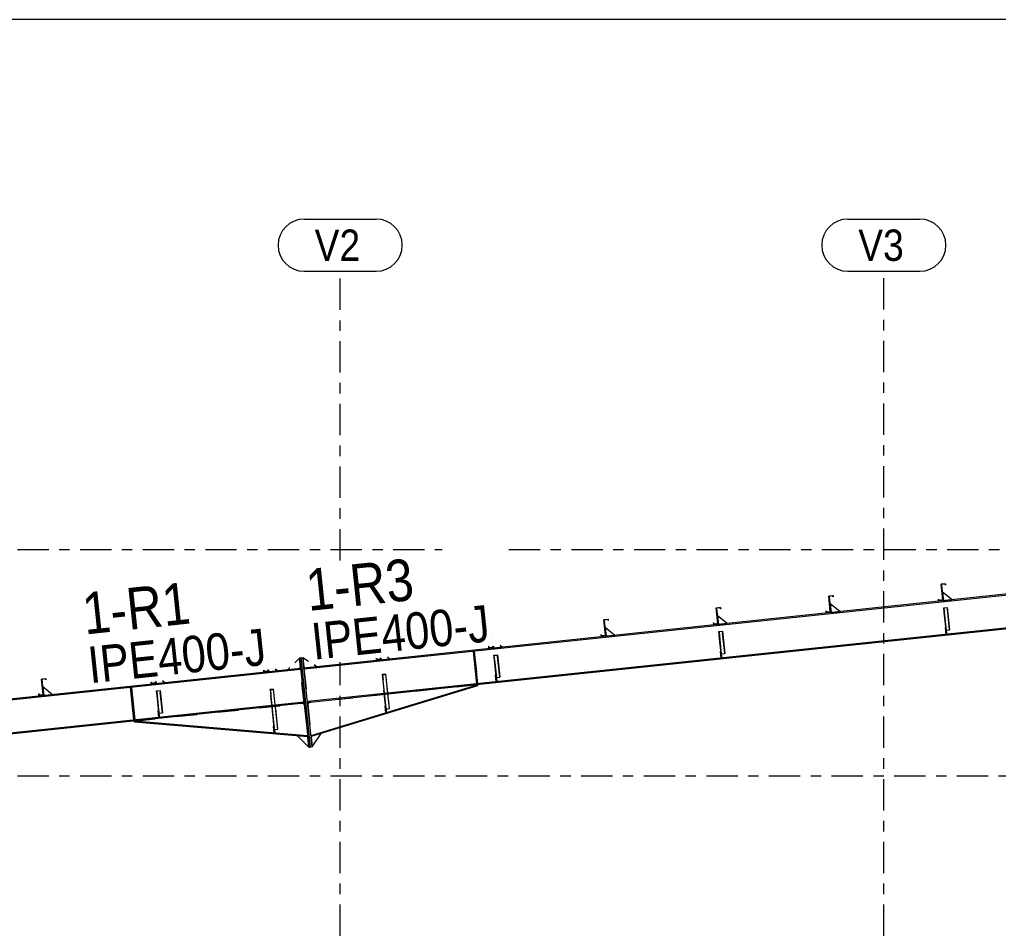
# Model space of a CAD drawing. Header units: millimetres. Extents: x -65 to 757, y -38 to 536.
# Drawn here: x 212.8 to 306.6, y 449 to 536.3 of the extents above; entities that cross this region are included whole.
import ezdxf

# ---------------------------------------------------------------- set-up
doc = ezdxf.new("R2010")
doc.units = ezdxf.units.MM
for name, pattern in [('XKITLINE00', [0]), ('XKITLINE02', [4, 2, -2]), ('XKITLINE03', [6, 3, -1, 1, -1])]:
    doc.linetypes.add(name, pattern=pattern)
for name, color, linetype, lineweight in [('DrawingSheet', 5, 'Continuous', 0), ('Part', 2, 'Continuous', 0), ('PartMark', 7, 'Continuous', 0), ('S-grid', 1, 'Continuous', 0)]:
    doc.layers.add(name, color=color, linetype=linetype, lineweight=lineweight)
doc.styles.add('ARIAL', font='ARIAL.TTF')

# ---------------------------------------------------------------- blocks, each defined once
blk = doc.blocks.new('*A378')
at = {"layer": 'Part'}
blk.add_hatch(color=3, dxfattribs=at).paths.add_polyline_path([(214.898, 473.094), (215.312, 473.137), (215.325, 473.013), (215.31, 473.012), (215.299, 473.121), (214.914, 473.08), (215.072, 471.587), (214.657, 471.543), (214.644, 471.668), (214.659, 471.669), (214.671, 471.56), (215.055, 471.6)], flags=17)
blk = doc.blocks.new('*A379')
at = {"layer": 'Part'}
blk.add_hatch(color=3, dxfattribs=at).paths.add_polyline_path([(225.926, 471.961), (226.257, 471.996), (226.259, 471.975), (225.944, 471.942), (225.986, 471.543), (225.97, 471.541)], flags=17)
blk = doc.blocks.new('*A380')
at = {"layer": 'Part'}
blk.add_hatch(color=3, dxfattribs=at).paths.add_polyline_path([(236.806, 472.083), (237.138, 472.118), (237.141, 472.09), (236.826, 472.056), (236.883, 471.514), (236.866, 471.512)], flags=17)
blk = doc.blocks.new('*A381')
at = {"layer": 'Part'}
blk.add_hatch(color=3, dxfattribs=at).paths.add_polyline_path([(257.992, 477.639), (258.406, 477.683), (258.419, 477.559), (258.405, 477.557), (258.393, 477.666), (258.008, 477.626), (258.166, 476.132), (257.752, 476.089), (257.738, 476.213), (257.753, 476.215), (257.765, 476.105), (258.149, 476.146)], flags=17)
blk = doc.blocks.new('*A382')
at = {"layer": 'Part'}
blk.add_hatch(color=3, dxfattribs=at).paths.add_polyline_path([(268.766, 478.776), (269.18, 478.819), (269.193, 478.695), (269.178, 478.693), (269.167, 478.803), (268.782, 478.762), (268.94, 477.269), (268.525, 477.225), (268.512, 477.349), (268.527, 477.351), (268.538, 477.242), (268.923, 477.282)], flags=17)
blk = doc.blocks.new('*A385')
at = {"layer": 'Part'}
blk.add_hatch(color=3, dxfattribs=at).paths.add_polyline_path([(214.898, 473.094), (215.312, 473.137), (215.325, 473.013), (215.31, 473.012), (215.299, 473.121), (214.914, 473.08), (215.072, 471.587), (214.657, 471.543), (214.644, 471.668), (214.659, 471.669), (214.671, 471.56), (215.055, 471.6)], flags=17)
blk = doc.blocks.new('*A386')
at = {"layer": 'Part'}
blk.add_hatch(color=3, dxfattribs=at).paths.add_polyline_path([(225.671, 474.23), (226.086, 474.274), (226.099, 474.149), (226.084, 474.148), (226.072, 474.257), (225.688, 474.217), (225.845, 472.723), (225.431, 472.68), (225.418, 472.804), (225.433, 472.806), (225.444, 472.696), (225.829, 472.737)], flags=17)
blk = doc.blocks.new('*A387')
at = {"layer": 'Part'}
blk.add_hatch(color=3, dxfattribs=at).paths.add_polyline_path([(236.445, 475.366), (236.859, 475.41), (236.872, 475.286), (236.857, 475.284), (236.846, 475.394), (236.461, 475.353), (236.619, 473.86), (236.204, 473.816), (236.191, 473.94), (236.206, 473.942), (236.218, 473.833), (236.602, 473.873)], flags=17)
blk = doc.blocks.new('*A388')
at = {"layer": 'Part'}
blk.add_hatch(color=3, dxfattribs=at).paths.add_polyline_path([(247.218, 476.503), (247.633, 476.547), (247.646, 476.422), (247.631, 476.421), (247.619, 476.53), (247.235, 476.489), (247.392, 474.996), (246.978, 474.952), (246.965, 475.077), (246.98, 475.078), (246.991, 474.969), (247.376, 475.009)], flags=17)
blk = doc.blocks.new('*A392')
at = {"layer": 'Part'}
blk.add_hatch(color=3, dxfattribs=at).paths.add_polyline_path([(225.671, 474.23), (226.086, 474.274), (226.099, 474.149), (226.084, 474.148), (226.072, 474.257), (225.688, 474.217), (225.845, 472.723), (225.431, 472.68), (225.418, 472.804), (225.433, 472.806), (225.444, 472.696), (225.829, 472.737)], flags=17)
blk = doc.blocks.new('*A393')
at = {"layer": 'Part'}
blk.add_hatch(color=3, dxfattribs=at).paths.add_polyline_path([(236.445, 475.366), (236.859, 475.41), (236.872, 475.286), (236.857, 475.284), (236.846, 475.394), (236.461, 475.353), (236.619, 473.86), (236.204, 473.816), (236.191, 473.94), (236.206, 473.942), (236.218, 473.833), (236.602, 473.873)], flags=17)
blk = doc.blocks.new('*A394')
at = {"layer": 'Part'}
blk.add_hatch(color=3, dxfattribs=at).paths.add_polyline_path([(268.766, 478.776), (269.18, 478.819), (269.193, 478.695), (269.178, 478.693), (269.167, 478.803), (268.782, 478.762), (268.94, 477.269), (268.525, 477.225), (268.512, 477.349), (268.527, 477.351), (268.538, 477.242), (268.923, 477.282)], flags=17)
blk = doc.blocks.new('*A395')
at = {"layer": 'Part'}
blk.add_hatch(color=3, dxfattribs=at).paths.add_polyline_path([(257.992, 477.639), (258.406, 477.683), (258.419, 477.559), (258.405, 477.557), (258.393, 477.666), (258.008, 477.626), (258.166, 476.132), (257.752, 476.089), (257.738, 476.213), (257.753, 476.215), (257.765, 476.105), (258.149, 476.146)], flags=17)
blk = doc.blocks.new('*A396')
at = {"layer": 'Part'}
blk.add_hatch(color=3, dxfattribs=at).paths.add_polyline_path([(247.218, 476.503), (247.633, 476.547), (247.646, 476.422), (247.631, 476.421), (247.619, 476.53), (247.235, 476.489), (247.392, 474.996), (246.978, 474.952), (246.965, 475.077), (246.98, 475.078), (246.991, 474.969), (247.376, 475.009)], flags=17)
blk = doc.blocks.new('*A397')
at = {"layer": 'Part'}
blk.add_hatch(color=3, dxfattribs=at).paths.add_polyline_path([(258.246, 475.37), (258.578, 475.405), (258.58, 475.384), (258.265, 475.351), (258.307, 474.952), (258.291, 474.95)], flags=17)
blk = doc.blocks.new('*A398')
at = {"layer": 'Part'}
blk.add_hatch(color=3, dxfattribs=at).paths.add_polyline_path([(247.547, 473.533), (247.878, 473.568), (247.881, 473.542), (247.566, 473.509), (247.618, 473.015), (247.602, 473.013)], flags=17)
blk = doc.blocks.new('*A406')
at = {"layer": 'Part'}
blk.add_hatch(color=3, dxfattribs=at).paths.add_polyline_path([(301.341, 479.916), (301.672, 479.951), (301.674, 479.93), (301.359, 479.897), (301.401, 479.498), (301.385, 479.496)], flags=17)
blk = doc.blocks.new('*A410')
at = {"layer": 'Part'}
blk.add_hatch(color=3, dxfattribs=at).paths.add_polyline_path([(279.793, 477.643), (280.125, 477.678), (280.127, 477.657), (279.812, 477.624), (279.854, 477.225), (279.838, 477.223)], flags=17)
blk = doc.blocks.new('*A411')
at = {"layer": 'Part'}
blk.add_hatch(color=3, dxfattribs=at).paths.add_polyline_path([(279.539, 479.912), (279.953, 479.956), (279.967, 479.831), (279.952, 479.83), (279.94, 479.939), (279.556, 479.899), (279.713, 478.405), (279.299, 478.361), (279.286, 478.486), (279.301, 478.487), (279.312, 478.378), (279.697, 478.419)], flags=17)
blk = doc.blocks.new('*A412')
at = {"layer": 'Part'}
blk.add_hatch(color=3, dxfattribs=at).paths.add_polyline_path([(290.313, 481.048), (290.727, 481.092), (290.74, 480.968), (290.725, 480.966), (290.714, 481.075), (290.329, 481.035), (290.487, 479.542), (290.072, 479.498), (290.059, 479.622), (290.074, 479.624), (290.086, 479.514), (290.47, 479.555)], flags=17)
blk = doc.blocks.new('*A413')
at = {"layer": 'Part'}
blk.add_hatch(color=3, dxfattribs=at).paths.add_polyline_path([(301.086, 482.185), (301.501, 482.228), (301.514, 482.104), (301.499, 482.102), (301.487, 482.212), (301.103, 482.171), (301.26, 480.678), (300.846, 480.634), (300.833, 480.759), (300.848, 480.76), (300.859, 480.651), (301.244, 480.691)], flags=17)
blk = doc.blocks.new('*A424')
at = {"layer": 'Part'}
blk.add_hatch(color=3, dxfattribs=at).paths.add_polyline_path([(301.086, 482.185), (301.501, 482.228), (301.514, 482.104), (301.499, 482.102), (301.487, 482.212), (301.103, 482.171), (301.26, 480.678), (300.846, 480.634), (300.833, 480.759), (300.848, 480.76), (300.859, 480.651), (301.244, 480.691)], flags=17)
blk = doc.blocks.new('*A425')
at = {"layer": 'Part'}
blk.add_hatch(color=3, dxfattribs=at).paths.add_polyline_path([(290.313, 481.048), (290.727, 481.092), (290.74, 480.968), (290.725, 480.966), (290.714, 481.075), (290.329, 481.035), (290.487, 479.542), (290.072, 479.498), (290.059, 479.622), (290.074, 479.624), (290.086, 479.514), (290.47, 479.555)], flags=17)
blk = doc.blocks.new('*A426')
at = {"layer": 'Part'}
blk.add_hatch(color=3, dxfattribs=at).paths.add_polyline_path([(279.539, 479.912), (279.953, 479.956), (279.967, 479.831), (279.952, 479.83), (279.94, 479.939), (279.556, 479.899), (279.713, 478.405), (279.299, 478.361), (279.286, 478.486), (279.301, 478.487), (279.312, 478.378), (279.697, 478.419)], flags=17)
blk = doc.blocks.new('*A473')
at = {"layer": 'DrawingSheet', "color": 5, "linetype": 'XKITLINE00', "lineweight": 0}
blk.add_line((757.178, 536.273), (-62.822, 536.273), dxfattribs=at)
blk = doc.blocks.new('*A1549')
at = {"layer": 'S-grid', "color": 1, "linetype": 'XKITLINE03', "lineweight": 0}
blk.add_line((-9.405, 463.823), (549.67, 463.823), dxfattribs=at)
blk = doc.blocks.new('*A1550')
at = {"layer": 'S-grid', "color": 1, "linetype": 'XKITLINE03', "lineweight": 0}
for p, q in [((-9.405, 485.49), (253.298, 485.49)), ((259.663, 485.49), (435.694, 485.49))]:
    blk.add_line(p, q, dxfattribs=at)
blk = doc.blocks.new('*A1551')
at = {"layer": 'Part', "color": 2, "linetype": 'XKITLINE00', "lineweight": 0}
blk.add_line((269.818, 477.278), (268.902, 478.019), dxfattribs=at)
at = {"layer": 'Part', "color": 7, "linetype": 'XKITLINE02', "lineweight": 0}
for p, q in [((268.902, 478.019), (268.99, 477.19)), ((268.99, 477.19), (269.818, 477.278))]:
    blk.add_line(p, q, dxfattribs=at)
blk = doc.blocks.new('*A1552')
at = {"layer": 'Part', "color": 2, "linetype": 'XKITLINE00', "lineweight": 0}
for p, q in [((312.679, 481.798), (240.045, 474.137)), ((312.69, 481.691), (240.056, 474.03)), ((312.687, 481.716), (312.69, 481.691)), ((313.017, 478.591), (248.071, 471.741)), ((313.028, 478.484), (248.082, 471.633)), ((313.017, 478.591), (313.028, 478.484)), ((247.739, 471.706), (240.383, 470.93)), ((247.751, 471.598), (240.395, 470.822))]:
    blk.add_line(p, q, dxfattribs=at)
at = {"layer": 'Part', "color": 7, "linetype": 'XKITLINE02', "lineweight": 0}
for p, q in [((312.679, 481.798), (312.687, 481.716)), ((312.69, 481.691), (313.017, 478.591)), ((240.045, 474.137), (240.395, 470.822)), ((248.071, 471.741), (247.739, 471.706)), ((248.082, 471.633), (247.751, 471.598))]:
    blk.add_line(p, q, dxfattribs=at)
blk = doc.blocks.new('*A1594')
at = {"layer": 'S-grid', "color": 1, "linetype": 'XKITLINE03', "lineweight": 0}
for p, q in [((243.512, 484.458), (243.512, 512.157)), ((243.512, 370.501), (243.512, 474.704))]:
    blk.add_line(p, q, dxfattribs=at)
at = {"layer": 'S-grid', "color": 3, "style": 'ARIAL', "width": 0.85}
blk.add_text('V2', height=3, dxfattribs=at).set_placement((241.065, 513.157))
blk = doc.blocks.new('*A1652')
at = {"layer": 'Part', "color": 2, "linetype": 'XKITLINE00', "lineweight": 0}
for p, q in [((239.714, 474.102), (140.431, 463.63)), ((239.725, 473.995), (140.566, 463.536)), ((240.052, 470.895), (237.297, 470.605)), ((240.063, 470.787), (237.309, 470.497)), ((236.966, 470.57), (151.109, 461.514)), ((236.977, 470.462), (151.12, 461.406))]:
    blk.add_line(p, q, dxfattribs=at)
at = {"layer": 'Part', "color": 7, "linetype": 'XKITLINE02', "lineweight": 0}
for p, q in [((240.063, 470.787), (239.714, 474.102)), ((237.297, 470.605), (236.966, 470.57)), ((237.309, 470.497), (236.977, 470.462))]:
    blk.add_line(p, q, dxfattribs=at)
blk = doc.blocks.new('*A1723')
at = {"layer": 'Part', "color": 2, "linetype": 'XKITLINE00', "lineweight": 0}
for p, q in [((214.898, 473.094), (215.312, 473.137)), ((215.055, 471.6), (214.898, 473.094)), ((215.299, 473.121), (214.914, 473.08)), ((214.914, 473.08), (215.072, 471.587)), ((215.31, 473.012), (215.299, 473.121)), ((215.325, 473.013), (215.31, 473.012)), ((215.312, 473.137), (215.325, 473.013)), ((214.644, 471.668), (214.659, 471.669)), ((214.657, 471.543), (214.644, 471.668)), ((215.072, 471.587), (214.657, 471.543)), ((214.659, 471.669), (214.671, 471.56)), ((214.671, 471.56), (215.055, 471.6))]:
    blk.add_line(p, q, dxfattribs=at)
blk = doc.blocks.new('*A1724')
at = {"layer": 'Part', "color": 7, "linetype": 'XKITLINE02', "lineweight": 0}
for p, q in [((247.917, 470.021), (247.547, 473.533)), ((247.934, 470.023), (247.566, 473.509)), ((248.227, 470.257), (247.878, 473.568)), ((247.895, 470.233), (248.226, 470.267)), ((247.913, 470.224), (248.227, 470.257)), ((247.917, 470.021), (247.934, 470.023))]:
    blk.add_line(p, q, dxfattribs=at)
blk = doc.blocks.new('*A1725')
at = {"layer": 'Part', "color": 2, "linetype": 'XKITLINE00', "lineweight": 0}
for p, q in [((247.878, 473.568), (247.547, 473.533)), ((247.547, 473.533), (247.888, 470.297)), ((247.566, 473.509), (247.881, 473.542)), ((247.566, 473.509), (247.618, 473.015)), ((247.618, 473.015), (247.602, 473.013)), ((247.934, 470.023), (247.618, 473.015)), ((248.227, 470.257), (247.878, 473.568)), ((247.913, 470.224), (248.227, 470.257)), ((247.917, 470.021), (247.934, 470.023))]:
    blk.add_line(p, q, dxfattribs=at)
at = {"layer": 'Part', "color": 7, "linetype": 'XKITLINE02', "lineweight": 0}
for p, q in [((247.888, 470.297), (247.917, 470.021)), ((247.895, 470.233), (248.226, 470.267))]:
    blk.add_line(p, q, dxfattribs=at)
blk = doc.blocks.new('*A1726')
at = {"layer": 'Part', "color": 7, "linetype": 'XKITLINE02', "lineweight": 0}
for p, q in [((258.154, 476.248), (258.166, 476.132)), ((258.175, 476.05), (258.216, 476.054))]:
    blk.add_line(p, q, dxfattribs=at)
at = {"layer": 'Part', "color": 2, "linetype": 'XKITLINE00', "lineweight": 0}
for p, q in [((258.166, 476.132), (258.175, 476.05)), ((258.216, 476.054), (258.195, 476.253))]:
    blk.add_line(p, q, dxfattribs=at)
blk = doc.blocks.new('*A1727')
at = {"layer": 'Part', "color": 7, "linetype": 'XKITLINE02', "lineweight": 0}
for p, q in [((258.447, 473.464), (258.406, 473.46)), ((258.406, 473.46), (258.472, 472.838)), ((258.513, 472.842), (258.447, 473.464)), ((258.458, 472.962), (258.5, 472.967)), ((258.472, 472.838), (258.513, 472.842))]:
    blk.add_line(p, q, dxfattribs=at)
blk = doc.blocks.new('*A1728')
at = {"layer": 'Part', "color": 7, "linetype": 'XKITLINE02', "lineweight": 0}
for p, q in [((236.648, 473.98), (236.669, 473.781)), ((236.669, 473.781), (237.498, 473.869))]:
    blk.add_line(p, q, dxfattribs=at)
at = {"layer": 'Part', "color": 2, "linetype": 'XKITLINE00', "lineweight": 0}
blk.add_line((237.498, 473.869), (237.278, 474.047), dxfattribs=at)
blk = doc.blocks.new('*A1729')
at = {"layer": 'Part', "color": 2, "linetype": 'XKITLINE00', "lineweight": 0}
for p, q in [((225.926, 471.961), (226.257, 471.996)), ((225.97, 471.541), (225.926, 471.961)), ((226.259, 471.975), (225.944, 471.942)), ((225.944, 471.942), (225.986, 471.543)), ((226.257, 471.996), (226.483, 469.857)), ((225.986, 471.543), (225.97, 471.541)), ((225.97, 471.541), (226.154, 469.795)), ((226.194, 469.575), (225.986, 471.543)), ((226.168, 469.823), (226.483, 469.857)), ((226.178, 469.573), (226.194, 469.575))]:
    blk.add_line(p, q, dxfattribs=at)
at = {"layer": 'Part', "color": 7, "linetype": 'XKITLINE02', "lineweight": 0}
for p, q in [((226.15, 469.835), (226.481, 469.87)), ((226.154, 469.795), (226.178, 469.573))]:
    blk.add_line(p, q, dxfattribs=at)
blk = doc.blocks.new('*A1730')
at = {"layer": 'Part', "color": 7, "linetype": 'XKITLINE02', "lineweight": 0}
for p, q in [((226.178, 469.573), (225.926, 471.961)), ((226.194, 469.575), (225.944, 471.942)), ((226.483, 469.857), (226.257, 471.996)), ((226.15, 469.835), (226.481, 469.87)), ((226.168, 469.823), (226.483, 469.857)), ((226.178, 469.573), (226.194, 469.575))]:
    blk.add_line(p, q, dxfattribs=at)
blk = doc.blocks.new('*A1731')
at = {"layer": 'Part', "color": 7, "linetype": 'XKITLINE02', "lineweight": 0}
for p, q in [((225.833, 472.839), (225.845, 472.723)), ((225.854, 472.641), (225.895, 472.645))]:
    blk.add_line(p, q, dxfattribs=at)
at = {"layer": 'Part', "color": 2, "linetype": 'XKITLINE00', "lineweight": 0}
for p, q in [((225.845, 472.723), (225.854, 472.641)), ((225.895, 472.645), (225.874, 472.844))]:
    blk.add_line(p, q, dxfattribs=at)
blk = doc.blocks.new('*A1732')
at = {"layer": 'Part', "color": 7, "linetype": 'XKITLINE02', "lineweight": 0}
for p, q in [((225.874, 472.844), (225.895, 472.645)), ((225.895, 472.645), (226.724, 472.732))]:
    blk.add_line(p, q, dxfattribs=at)
at = {"layer": 'Part', "color": 2, "linetype": 'XKITLINE00', "lineweight": 0}
blk.add_line((226.724, 472.732), (226.504, 472.91), dxfattribs=at)
blk = doc.blocks.new('*A1733')
at = {"layer": 'Part', "color": 2, "linetype": 'XKITLINE00', "lineweight": 0}
for p, q in [((237.138, 472.118), (236.806, 472.083)), ((236.806, 472.083), (237.199, 468.359)), ((236.826, 472.056), (237.141, 472.09)), ((236.826, 472.056), (236.883, 471.514)), ((237.542, 468.283), (237.138, 472.118)), ((236.883, 471.514), (236.866, 471.512)), ((237.247, 468.067), (236.883, 471.514)), ((237.227, 468.25), (237.542, 468.283)), ((237.23, 468.065), (237.247, 468.067))]:
    blk.add_line(p, q, dxfattribs=at)
at = {"layer": 'Part', "color": 7, "linetype": 'XKITLINE02', "lineweight": 0}
for p, q in [((237.199, 468.359), (237.23, 468.065)), ((237.21, 468.257), (237.541, 468.292))]:
    blk.add_line(p, q, dxfattribs=at)
blk = doc.blocks.new('*A1734')
at = {"layer": 'Part', "color": 7, "linetype": 'XKITLINE02', "lineweight": 0}
for p, q in [((223.427, 472.276), (223.509, 472.284)), ((223.44, 472.151), (223.523, 472.16)), ((223.74, 469.3), (223.823, 469.309)), ((223.754, 469.176), (223.836, 469.185))]:
    blk.add_line(p, q, dxfattribs=at)
at = {"layer": 'Part', "color": 2, "linetype": 'XKITLINE00', "lineweight": 0}
for p, q in [((223.754, 469.176), (223.427, 472.276)), ((223.509, 472.284), (223.836, 469.185))]:
    blk.add_line(p, q, dxfattribs=at)
blk = doc.blocks.new('*A1735')
at = {"layer": 'Part', "color": 7, "linetype": 'XKITLINE02', "lineweight": 0}
for p, q in [((223.427, 472.276), (223.509, 472.284)), ((223.427, 472.276), (223.754, 469.176)), ((223.44, 472.151), (223.523, 472.16)), ((223.509, 472.284), (223.836, 469.185)), ((223.823, 469.309), (223.74, 469.3)), ((223.836, 469.185), (223.754, 469.176))]:
    blk.add_line(p, q, dxfattribs=at)
blk = doc.blocks.new('*A1736')
at = {"layer": 'Part', "color": 2, "linetype": 'XKITLINE00', "lineweight": 0}
for p, q in [((239.774, 475.114), (239.609, 475.097)), ((239.609, 475.097), (240.509, 466.561)), ((240.675, 466.578), (239.774, 475.114)), ((240.509, 466.561), (240.675, 466.578))]:
    blk.add_line(p, q, dxfattribs=at)
blk = doc.blocks.new('*A1737')
at = {"layer": 'Part', "color": 2, "linetype": 'XKITLINE00', "lineweight": 0}
for p, q in [((239.774, 475.114), (239.94, 475.132)), ((240.675, 466.578), (239.774, 475.114)), ((240.841, 466.596), (239.94, 475.132)), ((240.841, 466.596), (240.675, 466.578))]:
    blk.add_line(p, q, dxfattribs=at)
blk = doc.blocks.new('*A1738')
at = {"layer": 'Part', "color": 7, "linetype": 'XKITLINE02', "lineweight": 0}
for p, q in [((247.422, 475.116), (247.443, 474.918)), ((247.443, 474.918), (248.271, 475.005))]:
    blk.add_line(p, q, dxfattribs=at)
at = {"layer": 'Part', "color": 2, "linetype": 'XKITLINE00', "lineweight": 0}
blk.add_line((248.271, 475.005), (248.051, 475.183), dxfattribs=at)
blk = doc.blocks.new('*A1739')
at = {"layer": 'Part', "color": 7, "linetype": 'XKITLINE02', "lineweight": 0}
for p, q in [((247.38, 475.112), (247.392, 474.996)), ((247.401, 474.913), (247.443, 474.918))]:
    blk.add_line(p, q, dxfattribs=at)
at = {"layer": 'Part', "color": 2, "linetype": 'XKITLINE00', "lineweight": 0}
for p, q in [((247.392, 474.996), (247.401, 474.913)), ((247.443, 474.918), (247.422, 475.116))]:
    blk.add_line(p, q, dxfattribs=at)
blk = doc.blocks.new('*A1740')
at = {"layer": 'Part', "color": 7, "linetype": 'XKITLINE02', "lineweight": 0}
for p, q in [((247.866, 470.51), (247.824, 470.506)), ((247.824, 470.506), (247.89, 469.884)), ((247.931, 469.889), (247.866, 470.51)), ((247.877, 470.009), (247.918, 470.013)), ((247.89, 469.884), (247.931, 469.889))]:
    blk.add_line(p, q, dxfattribs=at)
blk = doc.blocks.new('*A1741')
at = {"layer": 'Part', "color": 2, "linetype": 'XKITLINE00', "lineweight": 0}
for p, q in [((247.824, 470.506), (247.866, 470.51)), ((247.89, 469.884), (247.824, 470.506)), ((247.888, 470.297), (247.931, 469.889)), ((247.931, 469.889), (247.89, 469.884))]:
    blk.add_line(p, q, dxfattribs=at)
at = {"layer": 'Part', "color": 7, "linetype": 'XKITLINE02', "lineweight": 0}
for p, q in [((247.866, 470.51), (247.888, 470.297)), ((247.877, 470.009), (247.918, 470.013))]:
    blk.add_line(p, q, dxfattribs=at)
blk = doc.blocks.new('*A1742')
at = {"layer": 'Part', "color": 2, "linetype": 'XKITLINE00', "lineweight": 0}
for p, q in [((257.738, 476.213), (257.753, 476.215)), ((257.739, 476.205), (257.738, 476.213)), ((257.752, 476.089), (257.739, 476.205)), ((258.166, 476.132), (257.752, 476.089)), ((257.753, 476.215), (257.754, 476.206)), ((257.754, 476.206), (257.765, 476.105)), ((257.765, 476.105), (258.149, 476.146)), ((258.149, 476.146), (258.139, 476.247)), ((258.154, 476.248), (258.166, 476.132))]:
    blk.add_line(p, q, dxfattribs=at)
blk = doc.blocks.new('*A1743')
at = {"layer": 'Part', "color": 2, "linetype": 'XKITLINE00', "lineweight": 0}
for p, q in [((268.766, 478.776), (269.18, 478.819)), ((268.923, 477.282), (268.766, 478.776)), ((269.167, 478.803), (268.782, 478.762)), ((268.782, 478.762), (268.94, 477.269)), ((269.178, 478.693), (269.167, 478.803)), ((269.193, 478.695), (269.178, 478.693)), ((269.18, 478.819), (269.193, 478.695)), ((268.512, 477.349), (268.527, 477.351)), ((268.525, 477.225), (268.512, 477.349)), ((268.527, 477.351), (268.538, 477.242)), ((268.94, 477.269), (268.525, 477.225)), ((268.538, 477.242), (268.923, 477.282))]:
    blk.add_line(p, q, dxfattribs=at)
blk = doc.blocks.new('*A1746')
at = {"layer": 'Part', "color": 2, "linetype": 'XKITLINE00', "lineweight": 0}
for p, q in [((214.898, 473.094), (215.312, 473.137)), ((215.055, 471.6), (214.898, 473.094)), ((215.299, 473.121), (214.914, 473.08)), ((214.914, 473.08), (215.072, 471.587)), ((215.31, 473.012), (215.299, 473.121)), ((215.325, 473.013), (215.31, 473.012)), ((215.312, 473.137), (215.325, 473.013)), ((214.644, 471.668), (214.659, 471.669)), ((214.657, 471.543), (214.644, 471.668)), ((215.072, 471.587), (214.657, 471.543)), ((214.659, 471.669), (214.671, 471.56)), ((214.671, 471.56), (215.055, 471.6))]:
    blk.add_line(p, q, dxfattribs=at)
blk = doc.blocks.new('*A1747')
at = {"layer": 'Part', "color": 2, "linetype": 'XKITLINE00', "lineweight": 0}
for p, q in [((225.418, 472.804), (225.433, 472.806)), ((225.419, 472.796), (225.418, 472.804)), ((225.431, 472.68), (225.419, 472.796)), ((225.845, 472.723), (225.431, 472.68)), ((225.433, 472.806), (225.434, 472.797)), ((225.434, 472.797), (225.444, 472.696)), ((225.444, 472.696), (225.829, 472.737)), ((225.829, 472.737), (225.818, 472.838)), ((225.833, 472.839), (225.845, 472.723))]:
    blk.add_line(p, q, dxfattribs=at)
blk = doc.blocks.new('*A1748')
at = {"layer": 'Part', "color": 2, "linetype": 'XKITLINE00', "lineweight": 0}
for p, q in [((236.191, 473.94), (236.206, 473.942)), ((236.192, 473.932), (236.191, 473.94)), ((236.204, 473.816), (236.192, 473.932)), ((236.619, 473.86), (236.204, 473.816)), ((236.206, 473.942), (236.207, 473.934)), ((236.207, 473.934), (236.218, 473.833)), ((236.218, 473.833), (236.602, 473.873)), ((236.602, 473.873), (236.592, 473.974)), ((236.607, 473.976), (236.619, 473.86))]:
    blk.add_line(p, q, dxfattribs=at)
blk = doc.blocks.new('*A1749')
at = {"layer": 'Part', "color": 2, "linetype": 'XKITLINE00', "lineweight": 0}
for p, q in [((246.965, 475.077), (246.98, 475.078)), ((246.966, 475.068), (246.965, 475.077)), ((246.978, 474.952), (246.966, 475.068)), ((247.392, 474.996), (246.978, 474.952)), ((246.98, 475.078), (246.981, 475.07)), ((246.981, 475.07), (246.991, 474.969)), ((246.991, 474.969), (247.376, 475.009)), ((247.376, 475.009), (247.365, 475.111)), ((247.38, 475.112), (247.392, 474.996))]:
    blk.add_line(p, q, dxfattribs=at)
blk = doc.blocks.new('*A1754')
at = {"layer": 'Part', "color": 7, "linetype": 'XKITLINE02', "lineweight": 0}
for p, q in [((223.806, 469.073), (239.942, 470.775)), ((240.076, 470.666), (240.404, 467.555))]:
    blk.add_line(p, q, dxfattribs=at)
at = {"layer": 'Part', "color": 2, "linetype": 'XKITLINE00', "lineweight": 0}
for p, q in [((239.942, 470.775), (240.076, 470.666)), ((223.797, 468.965), (223.806, 469.073)), ((240.404, 467.555), (223.797, 468.965)), ((240.393, 467.665), (223.806, 469.073))]:
    blk.add_line(p, q, dxfattribs=at)
blk = doc.blocks.new('*A1755')
at = {"layer": 'Part', "color": 7, "linetype": 'XKITLINE02', "lineweight": 0}
for p, q in [((256.652, 472.537), (240.516, 470.835)), ((240.407, 470.701), (240.736, 467.59))]:
    blk.add_line(p, q, dxfattribs=at)
at = {"layer": 'Part', "color": 2, "linetype": 'XKITLINE00', "lineweight": 0}
for p, q in [((240.724, 467.7), (256.652, 472.537)), ((256.683, 472.434), (240.736, 467.59)), ((256.652, 472.537), (256.683, 472.434)), ((240.516, 470.835), (240.407, 470.701))]:
    blk.add_line(p, q, dxfattribs=at)
blk = doc.blocks.new('*A1756')
at = {"layer": 'Part', "color": 2, "linetype": 'XKITLINE00', "lineweight": 0}
for p, q in [((237.137, 468.549), (237.178, 468.554)), ((237.202, 467.936), (237.137, 468.549)), ((237.199, 468.359), (237.244, 467.932))]:
    blk.add_line(p, q, dxfattribs=at)
at = {"layer": 'Part', "color": 7, "linetype": 'XKITLINE02', "lineweight": 0}
for p, q in [((237.178, 468.554), (237.199, 468.359)), ((237.189, 468.052), (237.231, 468.057)), ((237.202, 467.936), (237.203, 467.928)), ((237.244, 467.932), (237.203, 467.928))]:
    blk.add_line(p, q, dxfattribs=at)
blk = doc.blocks.new('*A1757')
at = {"layer": 'Part', "color": 2, "linetype": 'XKITLINE00', "lineweight": 0}
for p, q in [((214.965, 473), (214.923, 472.996)), ((215.122, 471.509), (214.965, 473)), ((215.072, 471.587), (215.08, 471.504))]:
    blk.add_line(p, q, dxfattribs=at)
at = {"layer": 'Part', "color": 7, "linetype": 'XKITLINE02', "lineweight": 0}
for p, q in [((214.923, 472.996), (215.072, 471.587)), ((215.08, 471.504), (215.122, 471.509))]:
    blk.add_line(p, q, dxfattribs=at)
blk = doc.blocks.new('*A1758')
at = {"layer": 'Part', "color": 2, "linetype": 'XKITLINE00', "lineweight": 0}
blk.add_line((215.951, 471.596), (215.034, 472.337), dxfattribs=at)
at = {"layer": 'Part', "color": 7, "linetype": 'XKITLINE02', "lineweight": 0}
for p, q in [((215.034, 472.337), (215.122, 471.509)), ((215.122, 471.509), (215.951, 471.596))]:
    blk.add_line(p, q, dxfattribs=at)
blk = doc.blocks.new('*A1765')
at = {"layer": 'Part', "color": 2, "linetype": 'XKITLINE00', "lineweight": 0}
for p, q in [((226.085, 470.05), (226.127, 470.055)), ((226.151, 469.429), (226.085, 470.05)), ((226.154, 469.795), (226.192, 469.433))]:
    blk.add_line(p, q, dxfattribs=at)
at = {"layer": 'Part', "color": 7, "linetype": 'XKITLINE02', "lineweight": 0}
for p, q in [((226.127, 470.055), (226.154, 469.795)), ((226.138, 469.553), (226.179, 469.558)), ((226.192, 469.433), (226.151, 469.429))]:
    blk.add_line(p, q, dxfattribs=at)
blk = doc.blocks.new('*A1766')
at = {"layer": 'Part', "color": 7, "linetype": 'XKITLINE02', "lineweight": 0}
for p, q in [((226.127, 470.055), (226.085, 470.05)), ((226.085, 470.05), (226.151, 469.429)), ((226.192, 469.433), (226.127, 470.055)), ((226.138, 469.553), (226.179, 469.558)), ((226.151, 469.429), (226.192, 469.433))]:
    blk.add_line(p, q, dxfattribs=at)
blk = doc.blocks.new('*A1767')
at = {"layer": 'Part', "color": 2, "linetype": 'XKITLINE00', "lineweight": 0}
for p, q in [((225.418, 472.804), (225.433, 472.806)), ((225.419, 472.796), (225.418, 472.804)), ((225.431, 472.68), (225.419, 472.796)), ((225.845, 472.723), (225.431, 472.68)), ((225.433, 472.806), (225.434, 472.797)), ((225.434, 472.797), (225.444, 472.696)), ((225.444, 472.696), (225.829, 472.737)), ((225.829, 472.737), (225.818, 472.838)), ((225.833, 472.839), (225.845, 472.723))]:
    blk.add_line(p, q, dxfattribs=at)
blk = doc.blocks.new('*A1768')
at = {"layer": 'Part', "color": 7, "linetype": 'XKITLINE02', "lineweight": 0}
for p, q in [((237.178, 468.554), (237.137, 468.549)), ((237.137, 468.549), (237.203, 467.928)), ((237.244, 467.932), (237.178, 468.554)), ((237.189, 468.052), (237.231, 468.057)), ((237.203, 467.928), (237.244, 467.932))]:
    blk.add_line(p, q, dxfattribs=at)
blk = doc.blocks.new('*A1769')
at = {"layer": 'Part', "color": 2, "linetype": 'XKITLINE00', "lineweight": 0}
blk.add_line((239.408, 467.64), (240.509, 466.561), dxfattribs=at)
at = {"layer": 'Part', "color": 7, "linetype": 'XKITLINE02', "lineweight": 0}
for p, q in [((240.404, 467.555), (239.408, 467.64)), ((240.509, 466.561), (240.404, 467.555))]:
    blk.add_line(p, q, dxfattribs=at)
blk = doc.blocks.new('*A1770')
at = {"layer": 'Part', "color": 7, "linetype": 'XKITLINE02', "lineweight": 0}
for p, q in [((241.692, 467.881), (240.736, 467.59)), ((240.736, 467.59), (240.841, 466.596))]:
    blk.add_line(p, q, dxfattribs=at)
at = {"layer": 'Part', "color": 2, "linetype": 'XKITLINE00', "lineweight": 0}
blk.add_line((240.841, 466.596), (241.692, 467.881), dxfattribs=at)
blk = doc.blocks.new('*A1771')
at = {"layer": 'Part', "color": 7, "linetype": 'XKITLINE02', "lineweight": 0}
for p, q in [((237.23, 468.065), (236.806, 472.083)), ((237.247, 468.067), (236.826, 472.056)), ((237.542, 468.283), (237.138, 472.118)), ((237.21, 468.257), (237.541, 468.292)), ((237.227, 468.25), (237.542, 468.283)), ((237.23, 468.065), (237.247, 468.067))]:
    blk.add_line(p, q, dxfattribs=at)
blk = doc.blocks.new('*A1772')
at = {"layer": 'Part', "color": 2, "linetype": 'XKITLINE00', "lineweight": 0}
for p, q in [((236.191, 473.94), (236.206, 473.942)), ((236.192, 473.932), (236.191, 473.94)), ((236.204, 473.816), (236.192, 473.932)), ((236.619, 473.86), (236.204, 473.816)), ((236.206, 473.942), (236.207, 473.934)), ((236.207, 473.934), (236.218, 473.833)), ((236.218, 473.833), (236.602, 473.873)), ((236.602, 473.873), (236.592, 473.974)), ((236.607, 473.976), (236.619, 473.86))]:
    blk.add_line(p, q, dxfattribs=at)
blk = doc.blocks.new('*A1773')
at = {"layer": 'Part', "color": 2, "linetype": 'XKITLINE00', "lineweight": 0}
for p, q in [((268.766, 478.776), (269.18, 478.819)), ((268.923, 477.282), (268.766, 478.776)), ((269.167, 478.803), (268.782, 478.762)), ((268.782, 478.762), (268.94, 477.269)), ((269.178, 478.693), (269.167, 478.803)), ((269.193, 478.695), (269.178, 478.693)), ((269.18, 478.819), (269.193, 478.695)), ((268.512, 477.349), (268.527, 477.351)), ((268.525, 477.225), (268.512, 477.349)), ((268.527, 477.351), (268.538, 477.242)), ((268.94, 477.269), (268.525, 477.225)), ((268.538, 477.242), (268.923, 477.282))]:
    blk.add_line(p, q, dxfattribs=at)
blk = doc.blocks.new('*A1774')
at = {"layer": 'Part', "color": 2, "linetype": 'XKITLINE00', "lineweight": 0}
for p, q in [((257.738, 476.213), (257.753, 476.215)), ((257.739, 476.205), (257.738, 476.213)), ((257.752, 476.089), (257.739, 476.205)), ((258.166, 476.132), (257.752, 476.089)), ((257.753, 476.215), (257.754, 476.206)), ((257.754, 476.206), (257.765, 476.105)), ((257.765, 476.105), (258.149, 476.146)), ((258.149, 476.146), (258.139, 476.247)), ((258.154, 476.248), (258.166, 476.132))]:
    blk.add_line(p, q, dxfattribs=at)
blk = doc.blocks.new('*A1775')
at = {"layer": 'Part', "color": 2, "linetype": 'XKITLINE00', "lineweight": 0}
for p, q in [((246.965, 475.077), (246.98, 475.078)), ((246.966, 475.068), (246.965, 475.077)), ((246.978, 474.952), (246.966, 475.068)), ((247.392, 474.996), (246.978, 474.952)), ((246.98, 475.078), (246.981, 475.07)), ((246.981, 475.07), (246.991, 474.969)), ((246.991, 474.969), (247.376, 475.009)), ((247.376, 475.009), (247.365, 475.111)), ((247.38, 475.112), (247.392, 474.996))]:
    blk.add_line(p, q, dxfattribs=at)
blk = doc.blocks.new('*A1776')
at = {"layer": 'Part', "color": 2, "linetype": 'XKITLINE00', "lineweight": 0}
for p, q in [((258.406, 473.46), (258.447, 473.464)), ((258.472, 472.838), (258.406, 473.46)), ((258.475, 473.204), (258.513, 472.842))]:
    blk.add_line(p, q, dxfattribs=at)
at = {"layer": 'Part', "color": 7, "linetype": 'XKITLINE02', "lineweight": 0}
for p, q in [((258.447, 473.464), (258.475, 473.204)), ((258.458, 472.962), (258.5, 472.967)), ((258.513, 472.842), (258.472, 472.838))]:
    blk.add_line(p, q, dxfattribs=at)
blk = doc.blocks.new('*A1777')
at = {"layer": 'Part', "color": 7, "linetype": 'XKITLINE02', "lineweight": 0}
for p, q in [((258.498, 472.982), (258.246, 475.37)), ((258.515, 472.984), (258.265, 475.351)), ((258.804, 473.266), (258.578, 475.405)), ((258.471, 473.244), (258.802, 473.279)), ((258.489, 473.233), (258.804, 473.266)), ((258.498, 472.982), (258.515, 472.984))]:
    blk.add_line(p, q, dxfattribs=at)
blk = doc.blocks.new('*A1778')
at = {"layer": 'Part', "color": 2, "linetype": 'XKITLINE00', "lineweight": 0}
for p, q in [((258.246, 475.37), (258.578, 475.405)), ((258.291, 474.95), (258.246, 475.37)), ((258.265, 475.351), (258.58, 475.384)), ((258.515, 472.984), (258.265, 475.351)), ((258.291, 474.95), (258.307, 474.952)), ((258.291, 474.95), (258.475, 473.204)), ((258.578, 475.405), (258.804, 473.266)), ((258.489, 473.233), (258.804, 473.266)), ((258.498, 472.982), (258.515, 472.984))]:
    blk.add_line(p, q, dxfattribs=at)
at = {"layer": 'Part', "color": 7, "linetype": 'XKITLINE02', "lineweight": 0}
for p, q in [((258.471, 473.244), (258.802, 473.279)), ((258.475, 473.204), (258.498, 472.982))]:
    blk.add_line(p, q, dxfattribs=at)
blk = doc.blocks.new('*A1779')
at = {"layer": 'Part', "color": 2, "linetype": 'XKITLINE00', "lineweight": 0}
for p, q in [((268.832, 478.682), (268.791, 478.678)), ((268.99, 477.19), (268.832, 478.682)), ((268.94, 477.269), (268.948, 477.186))]:
    blk.add_line(p, q, dxfattribs=at)
at = {"layer": 'Part', "color": 7, "linetype": 'XKITLINE02', "lineweight": 0}
for p, q in [((268.791, 478.678), (268.94, 477.269)), ((268.948, 477.186), (268.99, 477.19))]:
    blk.add_line(p, q, dxfattribs=at)
blk = doc.blocks.new('*A1780')
at = {"layer": 'Part', "color": 7, "linetype": 'XKITLINE02', "lineweight": 0}
for p, q in [((256.272, 475.74), (256.355, 475.749)), ((256.285, 475.616), (256.368, 475.624)), ((256.586, 472.765), (256.669, 472.774)), ((256.599, 472.641), (256.682, 472.649))]:
    blk.add_line(p, q, dxfattribs=at)
at = {"layer": 'Part', "color": 2, "linetype": 'XKITLINE00', "lineweight": 0}
for p, q in [((256.599, 472.641), (256.272, 475.74)), ((256.355, 475.749), (256.682, 472.649))]:
    blk.add_line(p, q, dxfattribs=at)
blk = doc.blocks.new('*A1781')
at = {"layer": 'Part', "color": 7, "linetype": 'XKITLINE02', "lineweight": 0}
for p, q in [((256.272, 475.74), (256.355, 475.749)), ((256.272, 475.74), (256.599, 472.641)), ((256.285, 475.616), (256.368, 475.624)), ((256.355, 475.749), (256.682, 472.649)), ((256.669, 472.774), (256.586, 472.765)), ((256.682, 472.649), (256.599, 472.641))]:
    blk.add_line(p, q, dxfattribs=at)
blk = doc.blocks.new('*A1782')
at = {"layer": 'Part', "color": 7, "linetype": 'XKITLINE02', "lineweight": 0}
for p, q in [((236.607, 473.976), (236.619, 473.86)), ((236.628, 473.777), (236.669, 473.781))]:
    blk.add_line(p, q, dxfattribs=at)
at = {"layer": 'Part', "color": 2, "linetype": 'XKITLINE00', "lineweight": 0}
for p, q in [((236.619, 473.86), (236.628, 473.777)), ((236.669, 473.781), (236.648, 473.98))]:
    blk.add_line(p, q, dxfattribs=at)
blk = doc.blocks.new('*A1783')
at = {"layer": 'Part', "color": 2, "linetype": 'XKITLINE00', "lineweight": 0}
for p, q in [((239.609, 475.097), (239.153, 474.647)), ((238.698, 474.196), (238.47, 473.971)), ((239.589, 474.089), (239.7, 474.227))]:
    blk.add_line(p, q, dxfattribs=at)
at = {"layer": 'Part', "color": 7, "linetype": 'XKITLINE02', "lineweight": 0}
for p, q in [((239.7, 474.227), (239.609, 475.097)), ((238.47, 473.971), (239.589, 474.089))]:
    blk.add_line(p, q, dxfattribs=at)
blk = doc.blocks.new('*A1784')
at = {"layer": 'Part', "color": 2, "linetype": 'XKITLINE00', "lineweight": 0}
for p, q in [((240.479, 474.786), (239.94, 475.132)), ((240.032, 474.262), (240.169, 474.15)), ((241.288, 474.268), (241.019, 474.441))]:
    blk.add_line(p, q, dxfattribs=at)
at = {"layer": 'Part', "color": 7, "linetype": 'XKITLINE02', "lineweight": 0}
for p, q in [((239.94, 475.132), (240.032, 474.262)), ((240.169, 474.15), (241.288, 474.268))]:
    blk.add_line(p, q, dxfattribs=at)
blk = doc.blocks.new('*A1785')
at = {"layer": 'Part', "color": 7, "linetype": 'XKITLINE02', "lineweight": 0}
for p, q in [((258.195, 476.253), (258.216, 476.054)), ((258.216, 476.054), (259.045, 476.141))]:
    blk.add_line(p, q, dxfattribs=at)
at = {"layer": 'Part', "color": 2, "linetype": 'XKITLINE00', "lineweight": 0}
blk.add_line((259.045, 476.141), (258.825, 476.319), dxfattribs=at)
blk = doc.blocks.new('*A1788')
at = {"layer": 'S-grid', "color": 1, "linetype": 'XKITLINE00', "lineweight": 0}
for p, q in [((240.065, 517.157), (246.959, 517.157)), ((240.065, 512.157), (246.959, 512.157))]:
    blk.add_line(p, q, dxfattribs=at)
for centre, start, end in [((240.065, 514.657), 90, 270), ((246.959, 514.657), 270, 90)]:
    blk.add_arc(centre, 2.5, start, end, dxfattribs=at)
blk = doc.blocks.new('*A1789')
at = {"layer": 'S-grid', "color": 1, "linetype": 'XKITLINE03', "lineweight": 0}
blk.add_line((295.595, 370.501), (295.595, 512.157), dxfattribs=at)
at = {"layer": 'S-grid', "color": 3, "style": 'ARIAL', "width": 0.85}
blk.add_text('V3', height=3, dxfattribs=at).set_placement((293.148, 513.157))
blk = doc.blocks.new('*A1804')
at = {"layer": 'Part', "color": 2, "linetype": 'XKITLINE00', "lineweight": 0}
for p, q in [((290.379, 480.955), (290.338, 480.95)), ((290.537, 479.463), (290.379, 480.955)), ((290.487, 479.542), (290.495, 479.459))]:
    blk.add_line(p, q, dxfattribs=at)
at = {"layer": 'Part', "color": 7, "linetype": 'XKITLINE02', "lineweight": 0}
for p, q in [((290.338, 480.95), (290.487, 479.542)), ((290.495, 479.459), (290.537, 479.463))]:
    blk.add_line(p, q, dxfattribs=at)
blk = doc.blocks.new('*A1805')
at = {"layer": 'Part', "color": 2, "linetype": 'XKITLINE00', "lineweight": 0}
blk.add_line((302.139, 480.687), (301.223, 481.428), dxfattribs=at)
at = {"layer": 'Part', "color": 7, "linetype": 'XKITLINE02', "lineweight": 0}
for p, q in [((301.223, 481.428), (301.31, 480.599)), ((301.31, 480.599), (302.139, 480.687))]:
    blk.add_line(p, q, dxfattribs=at)
blk = doc.blocks.new('*A1806')
at = {"layer": 'Part', "color": 2, "linetype": 'XKITLINE00', "lineweight": 0}
for p, q in [((301.153, 482.091), (301.112, 482.087)), ((301.31, 480.599), (301.153, 482.091)), ((301.26, 480.678), (301.269, 480.595))]:
    blk.add_line(p, q, dxfattribs=at)
at = {"layer": 'Part', "color": 7, "linetype": 'XKITLINE02', "lineweight": 0}
for p, q in [((301.112, 482.087), (301.26, 480.678)), ((301.269, 480.595), (301.31, 480.599))]:
    blk.add_line(p, q, dxfattribs=at)
blk = doc.blocks.new('*A1807')
at = {"layer": 'Part', "color": 7, "linetype": 'XKITLINE02', "lineweight": 0}
for p, q in [((301.542, 478.009), (301.5, 478.005)), ((301.5, 478.005), (301.566, 477.383)), ((301.607, 477.388), (301.542, 478.009)), ((301.553, 477.508), (301.594, 477.512)), ((301.566, 477.383), (301.607, 477.388))]:
    blk.add_line(p, q, dxfattribs=at)
blk = doc.blocks.new('*A1808')
at = {"layer": 'Part', "color": 2, "linetype": 'XKITLINE00', "lineweight": 0}
for p, q in [((301.5, 478.005), (301.542, 478.009)), ((301.566, 477.383), (301.5, 478.005)), ((301.569, 477.75), (301.607, 477.388))]:
    blk.add_line(p, q, dxfattribs=at)
at = {"layer": 'Part', "color": 7, "linetype": 'XKITLINE02', "lineweight": 0}
for p, q in [((301.542, 478.009), (301.569, 477.75)), ((301.553, 477.508), (301.594, 477.512)), ((301.607, 477.388), (301.566, 477.383))]:
    blk.add_line(p, q, dxfattribs=at)
blk = doc.blocks.new('*A1809')
at = {"layer": 'Part', "color": 7, "linetype": 'XKITLINE02', "lineweight": 0}
for p, q in [((301.593, 477.528), (301.341, 479.916)), ((301.609, 477.529), (301.359, 479.897)), ((301.898, 477.811), (301.672, 479.951)), ((301.565, 477.789), (301.896, 477.824)), ((301.583, 477.778), (301.898, 477.811)), ((301.593, 477.528), (301.609, 477.529))]:
    blk.add_line(p, q, dxfattribs=at)
blk = doc.blocks.new('*A1810')
at = {"layer": 'Part', "color": 2, "linetype": 'XKITLINE00', "lineweight": 0}
for p, q in [((301.341, 479.916), (301.672, 479.951)), ((301.385, 479.496), (301.341, 479.916)), ((301.674, 479.93), (301.359, 479.897)), ((301.359, 479.897), (301.401, 479.498)), ((301.401, 479.498), (301.385, 479.496)), ((301.385, 479.496), (301.569, 477.75)), ((301.609, 477.529), (301.401, 479.498)), ((301.672, 479.951), (301.898, 477.811)), ((301.583, 477.778), (301.898, 477.811)), ((301.593, 477.528), (301.609, 477.529))]:
    blk.add_line(p, q, dxfattribs=at)
at = {"layer": 'Part', "color": 7, "linetype": 'XKITLINE02', "lineweight": 0}
for p, q in [((301.565, 477.789), (301.896, 477.824)), ((301.569, 477.75), (301.593, 477.528))]:
    blk.add_line(p, q, dxfattribs=at)
blk = doc.blocks.new('*A1818')
at = {"layer": 'Part', "color": 2, "linetype": 'XKITLINE00', "lineweight": 0}
blk.add_line((280.592, 478.414), (279.676, 479.155), dxfattribs=at)
at = {"layer": 'Part', "color": 7, "linetype": 'XKITLINE02', "lineweight": 0}
for p, q in [((279.676, 479.155), (279.763, 478.327)), ((279.763, 478.327), (280.592, 478.414))]:
    blk.add_line(p, q, dxfattribs=at)
blk = doc.blocks.new('*A1819')
at = {"layer": 'Part', "color": 2, "linetype": 'XKITLINE00', "lineweight": 0}
for p, q in [((279.606, 479.818), (279.564, 479.814)), ((279.763, 478.327), (279.606, 479.818)), ((279.713, 478.405), (279.722, 478.322))]:
    blk.add_line(p, q, dxfattribs=at)
at = {"layer": 'Part', "color": 7, "linetype": 'XKITLINE02', "lineweight": 0}
for p, q in [((279.564, 479.814), (279.713, 478.405)), ((279.722, 478.322), (279.763, 478.327))]:
    blk.add_line(p, q, dxfattribs=at)
blk = doc.blocks.new('*A1820')
at = {"layer": 'Part', "color": 7, "linetype": 'XKITLINE02', "lineweight": 0}
for p, q in [((279.995, 475.737), (279.953, 475.732)), ((279.953, 475.732), (280.019, 475.111)), ((280.06, 475.115), (279.995, 475.737)), ((280.006, 475.235), (280.047, 475.239)), ((280.019, 475.111), (280.06, 475.115))]:
    blk.add_line(p, q, dxfattribs=at)
blk = doc.blocks.new('*A1821')
at = {"layer": 'Part', "color": 2, "linetype": 'XKITLINE00', "lineweight": 0}
for p, q in [((279.953, 475.732), (279.995, 475.737)), ((280.019, 475.111), (279.953, 475.732)), ((280.022, 475.477), (280.06, 475.115))]:
    blk.add_line(p, q, dxfattribs=at)
at = {"layer": 'Part', "color": 7, "linetype": 'XKITLINE02', "lineweight": 0}
for p, q in [((279.995, 475.737), (280.022, 475.477)), ((280.006, 475.235), (280.047, 475.239)), ((280.06, 475.115), (280.019, 475.111))]:
    blk.add_line(p, q, dxfattribs=at)
blk = doc.blocks.new('*A1822')
at = {"layer": 'Part', "color": 7, "linetype": 'XKITLINE02', "lineweight": 0}
for p, q in [((280.045, 475.255), (279.793, 477.643)), ((280.062, 475.257), (279.812, 477.624)), ((280.351, 475.538), (280.125, 477.678)), ((280.018, 475.517), (280.349, 475.552)), ((280.036, 475.505), (280.351, 475.538)), ((280.045, 475.255), (280.062, 475.257))]:
    blk.add_line(p, q, dxfattribs=at)
blk = doc.blocks.new('*A1823')
at = {"layer": 'Part', "color": 2, "linetype": 'XKITLINE00', "lineweight": 0}
for p, q in [((279.793, 477.643), (280.125, 477.678)), ((279.838, 477.223), (279.793, 477.643)), ((280.127, 477.657), (279.812, 477.624)), ((279.812, 477.624), (279.854, 477.225)), ((280.125, 477.678), (280.351, 475.538)), ((279.854, 477.225), (279.838, 477.223)), ((279.838, 477.223), (280.022, 475.477)), ((280.062, 475.257), (279.854, 477.225)), ((280.036, 475.505), (280.351, 475.538)), ((280.045, 475.255), (280.062, 475.257))]:
    blk.add_line(p, q, dxfattribs=at)
at = {"layer": 'Part', "color": 7, "linetype": 'XKITLINE02', "lineweight": 0}
for p, q in [((280.018, 475.517), (280.349, 475.552)), ((280.022, 475.477), (280.045, 475.255))]:
    blk.add_line(p, q, dxfattribs=at)
blk = doc.blocks.new('*A1824')
at = {"layer": 'Part', "color": 2, "linetype": 'XKITLINE00', "lineweight": 0}
blk.add_line((291.366, 479.55), (290.449, 480.292), dxfattribs=at)
at = {"layer": 'Part', "color": 7, "linetype": 'XKITLINE02', "lineweight": 0}
for p, q in [((290.449, 480.292), (290.537, 479.463)), ((290.537, 479.463), (291.366, 479.55))]:
    blk.add_line(p, q, dxfattribs=at)
blk = doc.blocks.new('*A1825')
at = {"layer": 'Part', "color": 2, "linetype": 'XKITLINE00', "lineweight": 0}
for p, q in [((279.539, 479.912), (279.953, 479.956)), ((279.697, 478.419), (279.539, 479.912)), ((279.94, 479.939), (279.556, 479.899)), ((279.556, 479.899), (279.713, 478.405)), ((279.952, 479.83), (279.94, 479.939)), ((279.967, 479.831), (279.952, 479.83)), ((279.953, 479.956), (279.967, 479.831)), ((279.286, 478.486), (279.301, 478.487)), ((279.299, 478.361), (279.286, 478.486)), ((279.713, 478.405), (279.299, 478.361)), ((279.301, 478.487), (279.312, 478.378)), ((279.312, 478.378), (279.697, 478.419))]:
    blk.add_line(p, q, dxfattribs=at)
blk = doc.blocks.new('*A1826')
at = {"layer": 'Part', "color": 2, "linetype": 'XKITLINE00', "lineweight": 0}
for p, q in [((290.313, 481.048), (290.727, 481.092)), ((290.727, 481.092), (290.74, 480.968)), ((290.47, 479.555), (290.313, 481.048)), ((290.714, 481.075), (290.329, 481.035)), ((290.329, 481.035), (290.487, 479.542)), ((290.725, 480.966), (290.714, 481.075)), ((290.74, 480.968), (290.725, 480.966)), ((290.059, 479.622), (290.074, 479.624)), ((290.072, 479.498), (290.059, 479.622)), ((290.487, 479.542), (290.072, 479.498)), ((290.074, 479.624), (290.086, 479.514)), ((290.086, 479.514), (290.47, 479.555))]:
    blk.add_line(p, q, dxfattribs=at)
blk = doc.blocks.new('*A1827')
at = {"layer": 'Part', "color": 2, "linetype": 'XKITLINE00', "lineweight": 0}
for p, q in [((301.086, 482.185), (301.501, 482.228)), ((301.244, 480.691), (301.086, 482.185)), ((301.487, 482.212), (301.103, 482.171)), ((301.103, 482.171), (301.26, 480.678)), ((301.499, 482.102), (301.487, 482.212)), ((301.514, 482.104), (301.499, 482.102)), ((301.501, 482.228), (301.514, 482.104)), ((300.833, 480.759), (300.848, 480.76)), ((300.846, 480.634), (300.833, 480.759)), ((301.26, 480.678), (300.846, 480.634)), ((300.848, 480.76), (300.859, 480.651)), ((300.859, 480.651), (301.244, 480.691))]:
    blk.add_line(p, q, dxfattribs=at)
blk = doc.blocks.new('*A1860')
at = {"layer": 'Part', "color": 2, "linetype": 'XKITLINE00', "lineweight": 0}
for p, q in [((301.086, 482.185), (301.501, 482.228)), ((301.244, 480.691), (301.086, 482.185)), ((301.487, 482.212), (301.103, 482.171)), ((301.103, 482.171), (301.26, 480.678)), ((301.499, 482.102), (301.487, 482.212)), ((301.514, 482.104), (301.499, 482.102)), ((301.501, 482.228), (301.514, 482.104)), ((300.833, 480.759), (300.848, 480.76)), ((300.846, 480.634), (300.833, 480.759)), ((301.26, 480.678), (300.846, 480.634)), ((300.848, 480.76), (300.859, 480.651)), ((300.859, 480.651), (301.244, 480.691))]:
    blk.add_line(p, q, dxfattribs=at)
blk = doc.blocks.new('*A1861')
at = {"layer": 'Part', "color": 2, "linetype": 'XKITLINE00', "lineweight": 0}
for p, q in [((290.313, 481.048), (290.727, 481.092)), ((290.727, 481.092), (290.74, 480.968)), ((290.47, 479.555), (290.313, 481.048)), ((290.714, 481.075), (290.329, 481.035)), ((290.329, 481.035), (290.487, 479.542)), ((290.725, 480.966), (290.714, 481.075)), ((290.74, 480.968), (290.725, 480.966)), ((290.059, 479.622), (290.074, 479.624)), ((290.072, 479.498), (290.059, 479.622)), ((290.487, 479.542), (290.072, 479.498)), ((290.074, 479.624), (290.086, 479.514)), ((290.086, 479.514), (290.47, 479.555))]:
    blk.add_line(p, q, dxfattribs=at)
blk = doc.blocks.new('*A1862')
at = {"layer": 'Part', "color": 2, "linetype": 'XKITLINE00', "lineweight": 0}
for p, q in [((279.539, 479.912), (279.953, 479.956)), ((279.697, 478.419), (279.539, 479.912)), ((279.94, 479.939), (279.556, 479.899)), ((279.556, 479.899), (279.713, 478.405)), ((279.952, 479.83), (279.94, 479.939)), ((279.967, 479.831), (279.952, 479.83)), ((279.953, 479.956), (279.967, 479.831)), ((279.286, 478.486), (279.301, 478.487)), ((279.299, 478.361), (279.286, 478.486)), ((279.713, 478.405), (279.299, 478.361)), ((279.301, 478.487), (279.312, 478.378)), ((279.312, 478.378), (279.697, 478.419))]:
    blk.add_line(p, q, dxfattribs=at)
blk = doc.blocks.new('*A1925')
at = {"layer": 'S-grid', "color": 1, "linetype": 'XKITLINE00', "lineweight": 0}
for p, q in [((292.148, 517.157), (299.042, 517.157)), ((292.148, 512.157), (299.042, 512.157))]:
    blk.add_line(p, q, dxfattribs=at)
for centre, start, end in [((292.148, 514.657), 90, 270), ((299.042, 514.657), 270, 90)]:
    blk.add_arc(centre, 2.5, start, end, dxfattribs=at)
blk = doc.blocks.new('*A2094')
at = {"layer": 'PartMark', "color": 3, "style": 'ARIAL', "width": 0.85}
blk.add_text('1-R3', height=4, rotation=6.02179, dxfattribs=at).set_placement((240.473, 479.612))
at = {"layer": 'PartMark', "color": 7, "style": 'ARIAL', "width": 0.85}
blk.add_text('IPE400-J', height=3.5, rotation=6.02179, dxfattribs=at).set_placement((240.966, 474.938))
blk = doc.blocks.new('*A2095')
at = {"layer": 'PartMark', "color": 3, "style": 'ARIAL', "width": 0.85}
blk.add_text('1-R1', height=4, rotation=6.02179, dxfattribs=at).set_placement((219.058, 477.354))
at = {"layer": 'PartMark', "color": 7, "style": 'ARIAL', "width": 0.85}
blk.add_text('IPE400-J', height=3.5, rotation=6.02179, dxfattribs=at).set_placement((219.551, 472.68))

msp = doc.modelspace()

# ---------------------------------------------------------------- block references
at = {"lineweight": 0}
for name in ['*A473', '*A1788', '*A1925', '*A1594', '*A1789', '*A1550', '*A2094', '*A2095', '*A413', '*A424', '*A1827', '*A1860', '*A1806', '*A1552', '*A412', '*A425', '*A1826', '*A1861', '*A1805', '*A1804', '*A1824', '*A411', '*A426', '*A1825', '*A1862', '*A1819', '*A406', '*A1809', '*A1810', '*A382', '*A394', '*A1743', '*A1773', '*A1779', '*A1818', '*A381', '*A395', '*A1551', '*A410', '*A1822', '*A1823', '*A1807', '*A1808', '*A388', '*A396', '*A1780', '*A1781', '*A1742', '*A1774', '*A1726', '*A1785', '*A1820', '*A1821', '*A387', '*A393', '*A1783', '*A1736', '*A1737', '*A1784', '*A1749', '*A1775', '*A1739', '*A1738', '*A397', '*A1777', '*A1778', '*A1652', '*A386', '*A392', '*A1748', '*A1772', '*A1782', '*A1728', '*A378', '*A385', '*A1723', '*A1746', '*A1757', '*A1747', '*A1767', '*A1731', '*A1732', '*A398', '*A1724', '*A1725', '*A1727', '*A1776', '*A1758', '*A1734', '*A1735', '*A379', '*A1729', '*A1730', '*A380', '*A1733', '*A1771', '*A1755', '*A1754', '*A1765', '*A1766', '*A1740', '*A1741', '*A1756', '*A1768', '*A1769', '*A1770', '*A1549']:
    msp.add_blockref(name, (0, 0), dxfattribs=at)

doc.saveas('drawing.dxf')
